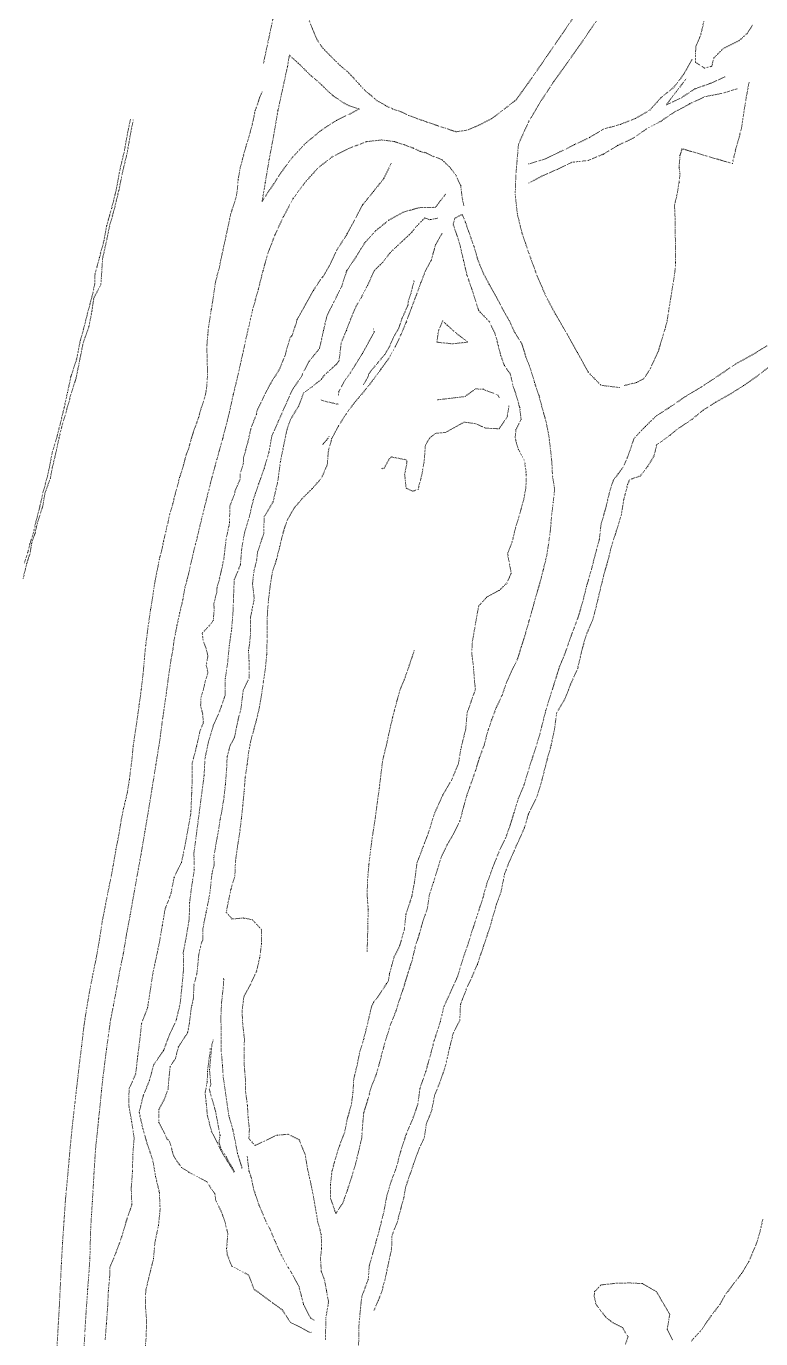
# Model space of a CAD drawing. Extents: x 682410 to 689460, y 7661803 to 7669124.
# Drawn here: x 686218 to 686443.3, y 7663495.4 to 7663897.9 of the extents above; entities that cross this region are included whole.
import ezdxf

# ---------------------------------------------------------------- set-up
doc = ezdxf.new("R2010")
doc.units = 0
doc.header["$MEASUREMENT"] = 0
doc.linetypes.add('DOT', pattern=[0.25, 0, -0.25])
doc.layers.add('02 TOE_Line', color=1, linetype='DOT', lineweight=20)

msp = doc.modelspace()

# ---------------------------------------------------------------- linework, layer by layer
at = {"layer": '02 TOE_Line'}
for points in [[(686290.75, 7663886.5, 3911.13), (686293.62, 7663900, 3911.69), (686296, 7663911, 3912.09), (686298.31, 7663924, 3912.77), (686299.44, 7663934, 3913.39), (686302.38, 7663945.5, 3914.06), (686305.25, 7663959.5, 3915.27), (686307.62, 7663968.5, 3915.71), (686310.5, 7663982.5, 3916.84), (686313.69, 7663998, 3917.84), (686316.06, 7664007.5, 3918.41), (686318.69, 7664018.5, 3918.63), (686321.31, 7664031, 3919.16), (686322.13, 7664037.5, 3919.59), (686324.81, 7664045.5, 3919.6)], [(686304.81, 7663899.5, 3911.15), (686305.81, 7663897, 3911.02), (686307.06, 7663894, 3910.87), (686308.63, 7663891.5, 3910.72), (686310.56, 7663889.5, 3910.64), (686312.56, 7663887.5, 3910.55), (686314.62, 7663885.5, 3910.5), (686316.5, 7663884, 3910.47), (686318.38, 7663882, 3910.44), (686320.19, 7663880, 3910.46), (686322.06, 7663878, 3910.5), (686323.94, 7663876.5, 3910.51), (686325.62, 7663875, 3910.6), (686328.31, 7663873.5, 3910.64), (686330.38, 7663872.5, 3910.61), (686333.31, 7663871.5, 3910.62), (686335.38, 7663870.5, 3910.62), (686338.06, 7663869.5, 3910.62), (686340.88, 7663868.5, 3910.65), (686343.81, 7663867.5, 3910.6), (686346.75, 7663866.5, 3910.58), (686349.88, 7663865.5, 3910.56), (686353.19, 7663866, 3910.57), (686356.81, 7663867.5, 3910.67), (686360.69, 7663869.5, 3910.74), (686364.06, 7663872, 3910.85), (686368.3, 7663875.35, 3910.92), (686372.97, 7663881.83, 3911.12), (686377.61, 7663888.55, 3911.35), (686382.32, 7663895.4, 3911.58), (686387.03, 7663902.28, 3911.88)], [(686392.83, 7663899.43, 3911.91), (686388.48, 7663893.07, 3911.68), (686384.19, 7663886.99, 3911.45), (686379.81, 7663880.89, 3911.24), (686375.81, 7663874.83, 3911.05), (686372.18, 7663868.73, 3910.84), (686368.98, 7663861.73, 3910.57), (686368.17, 7663852.23, 3910.43), (686367.98, 7663846.26, 3910.35), (686368.63, 7663840.31, 3910.25), (686370.04, 7663834.53, 3910.21), (686372.21, 7663828.15, 3910.16), (686374.6, 7663821.57, 3910.21), (686377.32, 7663815.25, 3910.19), (686380.4, 7663809.44, 3910.16), (686383.77, 7663803.72, 3910.05), (686387.05, 7663797.8, 3910.01), (686390.38, 7663791.77, 3910.04), (686394.29, 7663787.78, 3910.07), (686400.19, 7663787.06, 3910.27)], [(686425.82, 7663899.28, 3912.81), (686425, 7663895.51, 3912.1), (686423.35, 7663891.48, 3912.08), (686423.3, 7663886.78, 3911.44), (686426.07, 7663885.05, 3911.63), (686428.26, 7663885.59, 3911.48), (686428.95, 7663888.16, 3911.67), (686431.68, 7663890.93, 3911.84), (686434.11, 7663892.2, 3911.84), (686436.68, 7663893.45, 3912), (686439.1, 7663895.64, 3912.63), (686440.92, 7663898.34, 3912.73)], [(686422.22, 7663887.66, 3912.07), (686419.71, 7663883.18, 3912.07), (686416.67, 7663879.2, 3912.07), (686412.64, 7663875.91, 3912.07), (686409.32, 7663872.18, 3912.07), (686404.92, 7663869.62, 3912.07), (686400.14, 7663867.73, 3912.07), (686395.09, 7663866.34, 3912.07), (686390.72, 7663863.71, 3912.07), (686386.18, 7663861.56, 3912.07), (686381.65, 7663859.33, 3912.07), (686376.97, 7663857.12, 3912.07), (686372.15, 7663855.64, 3912.07), (686372.1, 7663855.63, 3912.07)], [(686439.73, 7663880.74, 3911.51), (686438.87, 7663876.12, 3911.81), (686437.93, 7663870.28, 3911.59), (686437.41, 7663866.55, 3911.46), (686436.28, 7663862.44, 3911.64), (686435.59, 7663859.99, 3911.45), (686434.61, 7663855.75, 3911.43), (686419.17, 7663860.3, 3910.82), (686418.53, 7663858.2, 3911.27), (686418.24, 7663854.59, 3911.57), (686418.54, 7663852.56, 3911.57), (686418.25, 7663849.98, 3911.4), (686417.67, 7663846.51, 3911.29), (686416.85, 7663843.01, 3911.29), (686417.03, 7663838.82, 3911.21), (686417.19, 7663825.44, 3911.04), (686416.95, 7663822.35, 3911.17), (686414.95, 7663809.94, 3910.95), (686414.65, 7663807.85, 3910.98), (686413.92, 7663804.91, 3910.81), (686412.8, 7663801.31, 3910.85), (686411.87, 7663798.16, 3910.68), (686410.61, 7663795.49, 3910.83), (686409.3, 7663792.66, 3910.71), (686407.43, 7663789.79, 3910.53), (686405.22, 7663788.64, 3910.53), (686401.26, 7663787.65, 3910.17)], [(686432.64, 7663882.46, 3912.07), (686427.93, 7663880.38, 3912.07), (686423.05, 7663878.64, 3912.07), (686418.83, 7663875.84, 3912.07), (686414.28, 7663873.72, 3912.07), (686417.41, 7663877.83, 3912.07), (686420.55, 7663881.9, 3912.07)], [(686227.37, 7663492, 3899.08), (686227.75, 7663499, 3899.56), (686228.13, 7663505.5, 3900.06), (686228.44, 7663512, 3900.43), (686228.75, 7663518.5, 3900.71), (686229.12, 7663525, 3900.97), (686229.56, 7663531.5, 3901.14), (686230, 7663538, 3901.29), (686230.56, 7663544, 3901.43), (686231.13, 7663550.5, 3901.52), (686231.63, 7663556, 3901.58), (686232.25, 7663562, 3901.62), (686232.88, 7663567.5, 3901.73), (686233.56, 7663573.5, 3901.81), (686234.19, 7663579, 3901.98), (686234.94, 7663585, 3902.07), (686235.63, 7663591, 3902.2), (686236.38, 7663596, 3902.25), (686237.31, 7663601.5, 3902.33), (686238.38, 7663607, 3902.42), (686239.5, 7663612.5, 3902.56), (686240.38, 7663617.5, 3902.63), (686241.31, 7663623.5, 3902.73), (686242.19, 7663628, 3902.83), (686243.06, 7663632.5, 3903), (686244, 7663637, 3903.17), (686244.63, 7663640.5, 3903.21), (686245.5, 7663645.5, 3903.4), (686246.38, 7663650, 3903.51), (686247.12, 7663654.5, 3903.59), (686247.81, 7663658, 3903.72), (686248.44, 7663660.5, 3903.82), (686249, 7663663, 3903.89), (686249.63, 7663667, 3904.01), (686249.94, 7663669.5, 3904.13), (686250.19, 7663671.5, 3904.15), (686250.5, 7663674, 3904.22), (686250.75, 7663677, 3904.25), (686251.06, 7663679, 3904.31), (686251.5, 7663682, 3904.2), (686251.88, 7663684.5, 3904.25), (686252.25, 7663687, 3904.34), (686252.63, 7663690, 3904.44), (686252.94, 7663692, 3904.5), (686253.25, 7663694.5, 3904.59), (686253.56, 7663697, 3904.66), (686253.94, 7663700.5, 3904.76), (686254.13, 7663703, 3904.85), (686254.31, 7663705, 3904.9), (686254.62, 7663708, 3904.99), (686254.94, 7663710.5, 3905.07), (686255.25, 7663713, 3905.17), (686255.62, 7663715.5, 3905.28), (686256.12, 7663719, 3905.38), (686256.62, 7663722, 3905.46), (686257.13, 7663725.5, 3905.5), (686257.62, 7663728.5, 3905.57), (686258.25, 7663731.5, 3905.65), (686258.81, 7663734.5, 3905.72), (686259.5, 7663737, 3905.79), (686260.12, 7663740, 3905.85), (686260.81, 7663743, 3905.9), (686261.5, 7663746, 3905.97), (686262.19, 7663749, 3906.03), (686262.94, 7663751.5, 3906.07), (686263.69, 7663754.5, 3906.09), (686264.38, 7663757, 3906.14), (686265, 7663759.5, 3906.2), (686265.69, 7663761.5, 3906.27), (686266.38, 7663764, 3906.31), (686267.06, 7663766.5, 3906.43), (686267.81, 7663768.5, 3906.51), (686268.5, 7663771, 3906.56), (686269.25, 7663773.5, 3906.62), (686270, 7663775.5, 3906.65), (686270.88, 7663778, 3906.72), (686271.56, 7663780.5, 3906.77), (686272.25, 7663782.5, 3906.82), (686272.88, 7663784.5, 3906.94), (686273.31, 7663787, 3907), (686273.56, 7663790.5, 3907.18), (686273.56, 7663792.5, 3907.21), (686273.5, 7663795, 3907.28), (686273.44, 7663797, 3907.35), (686273.38, 7663799.5, 3907.34), (686273.5, 7663801.5, 3907.43), (686273.69, 7663803.5, 3907.53), (686273.88, 7663805.5, 3907.66), (686274.19, 7663807.5, 3907.78), (686274.75, 7663811, 3907.88), (686275.25, 7663814, 3907.95), (686275.75, 7663817.5, 3908.03), (686276.06, 7663819.5, 3908.09), (686276.56, 7663821.5, 3908.24), (686277.12, 7663823.5, 3908.34), (686277.94, 7663827.5, 3908.4), (686278.38, 7663829.5, 3908.47), (686278.81, 7663831.5, 3908.53), (686279.25, 7663833.5, 3908.62), (686280, 7663837, 3908.7), (686280.75, 7663840.5, 3908.81), (686281.75, 7663843.5, 3908.97), (686282.38, 7663845.5, 3909.06), (686282.75, 7663848, 3909.15), (686283, 7663851, 3909.2), (686283.62, 7663854.5, 3909.32), (686284.56, 7663858, 3909.42), (686285.5, 7663861.5, 3909.53), (686286.44, 7663864.5, 3909.66), (686287.25, 7663867.5, 3909.8), (686287.69, 7663869.5, 3909.85), (686288.19, 7663872, 3909.94), (686288.94, 7663874, 3910.08), (686289.56, 7663876, 3910.23), (686290.44, 7663878, 3910.42)], [(686372.11, 7663849.78, 3908.94), (686376.22, 7663851.95, 3908.94), (686380.83, 7663853.96, 3908.94), (686385.38, 7663856.15, 3908.94), (686390.37, 7663856.72, 3908.94), (686395.07, 7663858.66, 3908.94), (686399.46, 7663861.33, 3908.94), (686404.17, 7663863.55, 3908.94), (686408.31, 7663866.41, 3908.94), (686412.74, 7663868.81, 3908.94), (686417.01, 7663871.67, 3908.94), (686421.57, 7663874.11, 3908.94), (686426.19, 7663876.28, 3908.94), (686431.29, 7663877.25, 3908.94), (686436.31, 7663878.74, 3908.94)], [(686250.82, 7663869.15, 3911.4), (686249.99, 7663865.06, 3911.08), (686248.92, 7663859.06, 3910.79), (686247.59, 7663853.42, 3910.66), (686246.37, 7663847.5, 3910.31), (686244.97, 7663841.76, 3909.98), (686243.53, 7663836.57, 3909.81), (686242.59, 7663832.04, 3909.57), (686241.4, 7663826.65, 3909.41), (686241.06, 7663821.44, 3908.75), (686240.87, 7663818.62, 3908.39), (686238.71, 7663814.64, 3908.41), (686238.09, 7663810.37, 3908.44), (686237.18, 7663805.69, 3908.43), (686235.43, 7663800.76, 3908.18), (686234.42, 7663795.71, 3907.95), (686233.26, 7663789.93, 3907.89), (686231.77, 7663785.31, 3907.51), (686230.5, 7663780.65, 3907.54), (686229.01, 7663775.63, 3907.27), (686228.03, 7663771.66, 3906.89), (686226.97, 7663766.66, 3906.66), (686225.96, 7663762.47, 3906.21), (686225.37, 7663759.27, 3906), (686223.72, 7663754.75, 3905.91), (686223.03, 7663750.64, 3905.91), (686221.39, 7663745.6, 3905.73), (686220.68, 7663742.47, 3905.38), (686219.6, 7663739.22, 3905.31), (686219.16, 7663736.36, 3904.78), (686218.12, 7663733.1, 3904.94), (686216.98, 7663728.37, 3904.92)], [(686249.95, 7663869.39, 3911.27), (686249.09, 7663865.26, 3911.02), (686248, 7663859.26, 3910.79), (686246.67, 7663853.72, 3910.56), (686245.56, 7663847.63, 3910.15), (686244.15, 7663841.96, 3909.93), (686242.66, 7663836.78, 3909.68), (686241.81, 7663832.11, 3909.55), (686240.41, 7663826.92, 3909.46), (686239, 7663821.55, 3908.61), (686239.05, 7663819.08, 3908.48), (686238.11, 7663814.78, 3908.46), (686236.97, 7663810.67, 3908.58), (686235.78, 7663805.87, 3908.5), (686234.45, 7663801.01, 3908.11), (686233.46, 7663795.88, 3907.83), (686231.69, 7663790.48, 3907.94), (686230.62, 7663785.52, 3907.55), (686229.59, 7663780.86, 3907.49), (686228.38, 7663775.87, 3907.2), (686227.35, 7663771.86, 3906.87), (686225.9, 7663766.99, 3906.56), (686225.08, 7663762.65, 3906.21), (686224.39, 7663759.57, 3905.98), (686223.11, 7663754.89, 3905.91), (686222.18, 7663750.72, 3905.89), (686220.9, 7663745.73, 3905.66), (686220.21, 7663742.62, 3905.48), (686219.12, 7663739.28, 3905.18), (686218.4, 7663736.38, 3905.1), (686217.32, 7663733.11, 3905.07)], [(686352.19, 7663842.78, 3910.3), (686351.69, 7663845.5, 3910.26), (686351.25, 7663849, 3910.26), (686349.88, 7663852, 3910.32), (686348.06, 7663854.5, 3910.37), (686345.44, 7663857, 3910.38), (686342.75, 7663858, 3910.39), (686340.69, 7663859, 3910.38), (686338.81, 7663859.5, 3910.4), (686336.69, 7663860.5, 3910.38), (686334, 7663861.5, 3910.29), (686330.88, 7663862.5, 3910.21), (686327.06, 7663863, 3910.15), (686322.44, 7663862.5, 3909.99), (686317.19, 7663860.5, 3909.82), (686312.12, 7663858, 3909.65), (686307.56, 7663854.5, 3909.43), (686303.5, 7663850, 3909.18), (686299.81, 7663845, 3908.96), (686296.88, 7663839.5, 3908.72), (686294.31, 7663834, 3908.54), (686292.19, 7663828.5, 3908.33), (686290.62, 7663823, 3908.06), (686289.12, 7663817, 3907.75), (686287.44, 7663811, 3907.58), (686285.94, 7663804.5, 3907.39), (686284.5, 7663798, 3907.16), (686283.06, 7663791.5, 3906.95), (686281.5, 7663785, 3906.71), (686279.94, 7663778, 3906.53), (686278.25, 7663771.5, 3906.35), (686276.44, 7663765, 3906.25), (686274.81, 7663759, 3906.1), (686273.31, 7663753, 3906.03), (686271.94, 7663747.5, 3905.93), (686270.63, 7663742, 3905.82), (686269.5, 7663737.5, 3905.67), (686268.56, 7663733.5, 3905.52), (686267.69, 7663729.5, 3905.39), (686266.69, 7663726, 3905.33), (686266, 7663722, 3905.24), (686265.06, 7663718, 3905.23), (686264.19, 7663714, 3905.22), (686263.31, 7663709.5, 3905.21), (686263.25, 7663709, 3905.2), (686263, 7663707, 3905.19), (686262.38, 7663703.5, 3905.09), (686261.56, 7663698, 3904.94), (686260.69, 7663691.5, 3904.8), (686259.81, 7663685.5, 3904.66), (686258.88, 7663678.5, 3904.48), (686257.75, 7663671.5, 3904.3), (686256.62, 7663664.5, 3904.1), (686255.56, 7663658, 3903.91), (686254.38, 7663651, 3903.74), (686253.19, 7663644, 3903.55), (686252, 7663637.5, 3903.35), (686250.94, 7663631.5, 3903.13), (686249.88, 7663625.5, 3902.9), (686248.75, 7663619.5, 3902.72), (686247.75, 7663613.5, 3902.5), (686246.62, 7663608, 3902.37), (686245.63, 7663602.5, 3902.29), (686244.69, 7663597.5, 3902.19), (686243.81, 7663593, 3902.07), (686243.12, 7663588, 3901.95), (686242.56, 7663584, 3901.8), (686242, 7663579.5, 3901.68), (686241.5, 7663575.5, 3901.61), (686241.06, 7663571.5, 3901.58), (686240.63, 7663567, 3901.53), (686240.19, 7663563, 3901.55), (686239.75, 7663558.5, 3901.52), (686239.31, 7663554.5, 3901.5), (686239, 7663550, 3901.47), (686238.75, 7663546, 3901.39), (686238.5, 7663541.5, 3901.3), (686238.25, 7663537.5, 3901.17), (686238, 7663533.5, 3901.09), (686237.75, 7663529.5, 3900.98), (686237.62, 7663525, 3900.88), (686237.5, 7663520, 3900.68), (686237.19, 7663515.5, 3900.49), (686236.81, 7663510.5, 3900.25), (686236.5, 7663506, 3899.96), (686236.19, 7663501.5, 3899.66), (686235.94, 7663497, 3899.34), (686235.69, 7663492.5, 3899.06)], [(686329.92, 7663855.74, 3908.02), (686327.66, 7663851.18, 3907.39), (686327.43, 7663850.86, 3907.54), (686324.51, 7663847.23, 3907.51), (686324.3, 7663846.97, 3907.48), (686321.08, 7663843, 3907.28), (686318.67, 7663838.37, 3906.89), (686316.41, 7663834.23, 3906.81), (686316.18, 7663833.8, 3906.79), (686313.68, 7663829.93, 3906.69), (686313.38, 7663829.48, 3906.72), (686311.48, 7663825.47, 3906.33), (686311.21, 7663824.89, 3906.34), (686308.98, 7663821.04, 3906.23), (686308.48, 7663820.56, 3906.21), (686306.05, 7663816.84, 3906.24), (686303.53, 7663812.31, 3906.22), (686301.06, 7663807.96, 3906.07), (686300.96, 7663807.77, 3906.06), (686300.89, 7663807.11, 3906.04), (686299.47, 7663802.93, 3906.02), (686298.92, 7663802.4, 3906.03), (686297.74, 7663798.24, 3905.89), (686297.52, 7663797.32, 3905.82), (686295.99, 7663793.47, 3905.53), (686295.54, 7663792.48, 3905.47), (686293.43, 7663789.16, 3905.3), (686292.79, 7663788.11, 3905.29), (686291.02, 7663784.7, 3905.19), (686290.47, 7663783.48, 3905.12), (686288.81, 7663780.04, 3904.94), (686288.57, 7663778.78, 3904.93), (686287.11, 7663775.22, 3904.81), (686286.77, 7663773.99, 3904.74), (686285.96, 7663770.28, 3904.62), (686285.59, 7663769, 3904.53), (686284.59, 7663765.45, 3904.48), (686284.59, 7663764.02, 3904.41), (686283.61, 7663760.51, 3904.47), (686283.64, 7663759.12, 3904.4), (686282.09, 7663755.57, 3904.38), (686281.86, 7663754.36, 3904.45), (686280.41, 7663750.69, 3904.52), (686280.35, 7663745.57, 3904.29), (686280.11, 7663744.48, 3904.34), (686279.29, 7663740.63, 3904.23), (686279.16, 7663739.46, 3904.14), (686278.69, 7663735.47, 3903.79), (686278.57, 7663734.45, 3903.79), (686277.74, 7663730.55, 3903.7), (686277.71, 7663730.43, 3903.7), (686277.49, 7663729.41, 3903.68), (686276.48, 7663725.59, 3903.56), (686276.42, 7663724.38, 3903.54), (686275.49, 7663720.69, 3903.41), (686275.65, 7663719.29, 3903.3), (686275.35, 7663715.69, 3902.94), (686274.28, 7663714.27, 3902.85), (686271.98, 7663711.81, 3902.67), (686272.2, 7663709.7, 3902.44), (686273.18, 7663706.93, 3902.48), (686273.71, 7663704.76, 3902.19), (686273.19, 7663701.93, 3902.65), (686273.73, 7663699.62, 3902.63), (686272.84, 7663696.87, 3902.77), (686272.34, 7663694.61, 3902.35), (686271.56, 7663692, 3902.27), (686271.47, 7663689.55, 3901.94), (686272.09, 7663687.04, 3901.38), (686272.32, 7663684.31, 3901.15), (686271.34, 7663681.99, 3901.15), (686270.24, 7663677.05, 3900.97), (686268.91, 7663672.06, 3901.04), (686268.91, 7663667.04, 3900.77), (686268.8, 7663664.47, 3900.9), (686268.74, 7663662.82, 3900.69), (686268.72, 7663662.38, 3900.71), (686268.5, 7663657.16, 3900.57), (686268.49, 7663656.97, 3900.57), (686268.48, 7663656.57, 3900.41), (686267.64, 7663651.95, 3900.48), (686267.54, 7663651.38, 3900.48), (686266.64, 7663646.46, 3900.4), (686265.6, 7663641.5, 3900.31), (686263.31, 7663636.84, 3900.52), (686262.37, 7663631.9, 3900.63), (686260.57, 7663627.18, 3900.57), (686259.73, 7663622.24, 3900.5), (686259.69, 7663622.03, 3900.52), (686258.84, 7663617.04, 3900.26), (686257.83, 7663612.21, 3900.05), (686257.81, 7663612.13, 3900.05), (686256.73, 7663607.04, 3899.89), (686255.97, 7663601.97, 3899.91), (686255.19, 7663596.9, 3899.79), (686253.34, 7663592.1, 3899.73), (686252.8, 7663586.92, 3899.46), (686252.14, 7663581.86, 3899.32), (686251.56, 7663576.69, 3898.99), (686249.52, 7663572.05, 3898.94), (686249.43, 7663567.01, 3898.68), (686250.32, 7663561.97, 3898.65), (686251.08, 7663556.96, 3898.54), (686250.65, 7663551.79, 3898.79), (686250.57, 7663546.68, 3898.59), (686250.17, 7663541.6, 3898.27), (686250.37, 7663536.51, 3898.02), (686248.69, 7663531.61, 3898.19), (686247.26, 7663526.73, 3898.23), (686245.53, 7663521.9, 3898.11), (686244.81, 7663520.17, 3898.41), (686243.57, 7663517.21, 3897.45), (686243.63, 7663515.24, 3897.39), (686243.16, 7663510.18, 3897.14), (686242.95, 7663505.19, 3896.95), (686242.57, 7663500.13, 3896.44), (686242.19, 7663495.06, 3895.97)], [(686346.56, 7663846.33, 3907.75), (686343.5, 7663842.35, 3907.75), (686338.44, 7663842.23, 3907.75), (686333.63, 7663840.83, 3907.75), (686329.12, 7663838.35, 3907.75), (686325.22, 7663835.19, 3907.75), (686321.82, 7663831.46, 3907.75), (686319.14, 7663827.12, 3907.75), (686316.29, 7663822.89, 3907.75), (686314.76, 7663818.13, 3907.75)], [(686344.16, 7663839.01, 3910.45), (686341.85, 7663838.54, 3910.4), (686340.25, 7663839.11, 3909.8), (686337.86, 7663836.71, 3909.6), (686336.17, 7663834.6, 3909.63), (686333.18, 7663831.79, 3909.5), (686331.55, 7663830.25, 3909.41), (686329.47, 7663828.31, 3909.31), (686327.52, 7663825.64, 3909.38), (686324.77, 7663823.01, 3909.18), (686322.66, 7663818.33, 3909.33), (686320.8, 7663814.83, 3909.17), (686319, 7663811.68, 3909.07), (686317.25, 7663807.44, 3909.18), (686316.19, 7663804.59, 3909.07), (686314.61, 7663800.84, 3908.79), (686313.94, 7663795.32, 3908.81), (686313.17, 7663794.27, 3908.87), (686309.23, 7663790.69, 3908.25), (686308.5, 7663789.58, 3908.22), (686305.66, 7663787.34, 3907.6), (686303.08, 7663785.51, 3907.02), (686301.56, 7663781.41, 3907), (686299.23, 7663777.66, 3906.48), (686297.98, 7663774.37, 3906.48), (686297.09, 7663770.02, 3906.46), (686295.96, 7663764.44, 3906.37), (686295.16, 7663758.43, 3906.54), (686293.69, 7663752.01, 3906.52), (686290.94, 7663747.42, 3905.9), (686290.87, 7663742.44, 3906.06), (686288.94, 7663736.64, 3905.91), (686288.68, 7663734.26, 3905.92), (686287.76, 7663730.47, 3905.64), (686287.39, 7663726.9, 3905.58), (686287.92, 7663722.37, 3905.82), (686286.76, 7663716.48, 3905.41), (686286.79, 7663711.88, 3905.66), (686286.52, 7663708.79, 3905.57), (686286.16, 7663706.42, 3905.51), (686286.31, 7663703.43, 3905.4), (686286.32, 7663698.04, 3905.61), (686284.53, 7663694.22, 3905.19), (686283.8, 7663688.34, 3905.38), (686282.94, 7663685.23, 3905.28), (686282.26, 7663681.85, 3905.23), (686281.85, 7663679.78, 3905.22), (686280.47, 7663677.11, 3904.85), (686279.6, 7663673.86, 3904.77), (686279.43, 7663669.97, 3904.72), (686279.07, 7663665.38, 3904.6), (686278.61, 7663661.24, 3904.44), (686277.91, 7663656.88, 3904.2), (686277.43, 7663654.65, 3904.06), (686276.96, 7663651.28, 3903.97), (686276.32, 7663647.97, 3903.9), (686275.5, 7663642.96, 3903.7), (686275.67, 7663640.94, 3903.89), (686274.93, 7663637.98, 3903.6), (686274.43, 7663633.09, 3903.78), (686274.19, 7663631.35, 3903.82), (686273.13, 7663626.11, 3903.8), (686272.19, 7663621.33, 3903.76), (686272.1, 7663617.52, 3903.81), (686271.72, 7663616.85, 3903.75), (686270.91, 7663613.36, 3903.79), (686270.36, 7663607.68, 3903.61), (686269.37, 7663603.59, 3903.53), (686269.3, 7663600.15, 3903.46), (686268.77, 7663597.4, 3903.47), (686268.67, 7663597.49, 3903.49), (686268.02, 7663592.19, 3902.99), (686267.47, 7663589.25, 3903.05), (686264.65, 7663584.93, 3902.18), (686263.73, 7663581.3, 3902.07), (686262.12, 7663578.92, 3901.67), (686261.79, 7663575.66, 3901.63), (686261.47, 7663571.93, 3901.37), (686260.4, 7663569.02, 3901.12), (686258.65, 7663565.72, 3900.24), (686258.68, 7663561.77, 3899.55), (686261.25, 7663556.62, 3900.08), (686261.92, 7663556.02, 3900.19), (686263.12, 7663551.76, 3900.25), (686264.17, 7663549.9, 3900.59), (686264.99, 7663548.87, 3900.8), (686265.61, 7663547.96, 3900.65), (686267.9, 7663546.5, 3900.74), (686273.49, 7663543.49, 3900.2), (686274.68, 7663541.45, 3899.96), (686275.86, 7663539.89, 3899.97), (686276.11, 7663537.79, 3899.8), (686277.87, 7663534.33, 3899.75), (686278.98, 7663531.1, 3899.49), (686279.8, 7663527.72, 3899.39), (686279.44, 7663522.97, 3899.17), (686279.66, 7663521.2, 3899.32), (686280.99, 7663517.77, 3899.72), (686286.22, 7663514.95, 3899.83), (686287.86, 7663510.6, 3899.27), (686290.93, 7663508.39, 3899.25), (686293.56, 7663506.41, 3899.3), (686296.53, 7663504.29, 3899.65), (686298.99, 7663500.46, 3899.66), (686302.14, 7663498.97, 3900.06), (686304.57, 7663497.57, 3900.31), (686305.42, 7663497.39, 3900.33)], [(686309.77, 7663495.18, 3900.75), (686309.89, 7663501.87, 3900.89), (686310.71, 7663506.73, 3900.82), (686310.06, 7663510.31, 3900.77), (686309.47, 7663513.46, 3900.72), (686308.49, 7663516.16, 3901.09), (686308.23, 7663520.16, 3901.25), (686308.59, 7663523.09, 3901.38), (686308.47, 7663527.37, 3901.47), (686307.38, 7663531.42, 3901.64), (686306.66, 7663535.63, 3901.72), (686305.98, 7663539.62, 3901.94), (686305.16, 7663543.54, 3902.09), (686304.24, 7663547.66, 3902.11), (686303.56, 7663551.81, 3902.17), (686301.7, 7663556.44, 3901.85), (686298.34, 7663558.13, 3901.81), (686294.9, 7663557.86, 3901.64), (686290.91, 7663555.98, 3901.38), (686288.17, 7663554.7, 3901.16), (686286.28, 7663556.79, 3901.22), (686286.43, 7663559.68, 3901.35), (686286.03, 7663563.27, 3901.52), (686285.84, 7663566.93, 3901.7), (686285.27, 7663571.05, 3901.91), (686285.23, 7663574.84, 3902.06), (686284.88, 7663578.77, 3902.14), (686284.81, 7663583, 3902.27), (686284.9, 7663587.38, 3902.45), (686284.39, 7663591.74, 3902.71), (686284.18, 7663595.86, 3902.71), (686284.74, 7663600.35, 3902.78), (686286.83, 7663604.21, 3902.91), (686288.64, 7663608.14, 3902.87), (686289.61, 7663612.37, 3903.04), (686290.19, 7663616.76, 3903.25), (686290.11, 7663620.93, 3903.31), (686287.29, 7663623.95, 3903.21), (686287.24, 7663623.95, 3903.21), (686284.59, 7663624.45, 3903.16), (686281.16, 7663624.13, 3903.01), (686279.33, 7663626.18, 3903.06), (686279.72, 7663628.28, 3903.13), (686280.76, 7663633.2, 3903.41), (686281.98, 7663637.26, 3903.37), (686282.17, 7663641.86, 3903.48), (686282.76, 7663646.22, 3903.58), (686283.41, 7663650.33, 3903.71), (686283.98, 7663654.91, 3903.95), (686284.4, 7663658.93, 3904.05), (686284.82, 7663663.26, 3904.07), (686285.14, 7663667.6, 3904.14), (686285.75, 7663671.62, 3904.36), (686286.25, 7663675.72, 3904.4), (686287.06, 7663679.65, 3904.43), (686288.29, 7663683.96, 3904.52), (686289.34, 7663688.28, 3904.61), (686290.07, 7663692.28, 3904.76), (686290.71, 7663696.83, 3904.81), (686291.32, 7663700.96, 3904.99), (686291.74, 7663705.2, 3905.25), (686291.85, 7663709.29, 3905.4), (686291.84, 7663713.61, 3905.46), (686291.97, 7663718.18, 3905.54), (686292.32, 7663722.3, 3905.67), (686292.82, 7663726.34, 3905.8), (686293.49, 7663730.53, 3905.84), (686294.76, 7663734.37, 3905.88), (686295.75, 7663738.36, 3905.86), (686296.71, 7663742.4, 3905.89), (686297.97, 7663746.36, 3905.95), (686300.06, 7663750.02, 3906.16), (686302.89, 7663753.33, 3906.24), (686305.77, 7663756.18, 3906.43), (686308.51, 7663759.26, 3906.81), (686310.33, 7663763.36, 3907.22), (686310.64, 7663767.51, 3907.49), (686311.69, 7663771.43, 3907.6), (686313.77, 7663775.32, 3907.67), (686316.19, 7663779.12, 3907.77), (686318.65, 7663782.45, 3907.96), (686321.43, 7663785.69, 3908.29), (686324.17, 7663789.14, 3908.52), (686326.77, 7663792.7, 3908.64), (686329.22, 7663796.05, 3908.98), (686331.19, 7663799.64, 3909.15), (686332.95, 7663803.38, 3909.07), (686334.55, 7663807.14, 3909.24), (686335.96, 7663811, 3909.35), (686337.6, 7663815.3, 3909.52), (686339.06, 7663819.27, 3909.74), (686340.31, 7663822.53, 3909.82), (686342.18, 7663826.05, 3909.89), (686343.56, 7663830.88, 3909.98), (686345.55, 7663834.35, 3910.06)], [(686321.43, 7663788.06, 3908.82), (686322.88, 7663790.42, 3908.96), (686323, 7663791.15, 3909.19), (686323.61, 7663792.03, 3909.21), (686327.98, 7663797.25, 3909.33), (686329.47, 7663799.81, 3909.49), (686330.74, 7663802.67, 3909.66), (686332.19, 7663805.11, 3909.61), (686333.22, 7663808.22, 3909.8), (686333.85, 7663809.6, 3909.88), (686335.05, 7663812.24, 3910.01), (686335.18, 7663813.62, 3910.01), (686335.99, 7663815.97, 3910.13), (686336.95, 7663819.86, 3909.89)], [(686314.76, 7663818.13, 3906.32), (686313.43, 7663815.49, 3906.16), (686312.46, 7663813.53, 3906.11), (686310.62, 7663809.87, 3905.97), (686310.47, 7663809.56, 3905.96), (686310.19, 7663809.01, 3905.88), (686309.21, 7663804.71, 3905.77), (686309.19, 7663804.61, 3905.77), (686309.06, 7663804.07, 3905.69), (686308.08, 7663799.66, 3905.71), (686307.95, 7663799.07, 3905.73), (686305.09, 7663795.57, 3905.43), (686304.69, 7663795.08, 3905.32), (686302.77, 7663791.24, 3905.34), (686302.73, 7663791.15, 3905.33), (686302.43, 7663790.55, 3905.29), (686299.97, 7663786.9, 3905.15), (686299.93, 7663786.85, 3905.15), (686299.55, 7663786.29, 3905.15), (686297.77, 7663782.27, 3905.03), (686297.47, 7663781.6, 3905.04), (686295.71, 7663777.64, 3904.79), (686295.36, 7663776.86, 3904.78), (686293.31, 7663772.2, 3904.54), (686292.58, 7663768.04, 3904.47), (686292.42, 7663767.16, 3904.46), (686291.23, 7663763.16, 3904.51), (686290.97, 7663762.28, 3904.43), (686289.59, 7663758.41, 3904.36), (686289.28, 7663757.54, 3904.26), (686287.62, 7663752.65, 3904.23), (686286.46, 7663747.65, 3904.04), (686284.98, 7663742.79, 3903.8), (686284.09, 7663737.81, 3903.43), (686283.67, 7663732.76, 3903.34), (686281.77, 7663728.08, 3903.3), (686281.57, 7663722.92, 3903.13), (686281.4, 7663718.2, 3902.97), (686280.99, 7663713.07, 3902.43), (686280.26, 7663707.98, 3902.5), (686279.78, 7663702.97, 3902.27), (686279.03, 7663697.83, 3901.54), (686278.99, 7663692.7, 3901.46), (686277.33, 7663687.94, 3901.29), (686275.29, 7663683.28, 3901.05), (686273.85, 7663678.33, 3900.86), (686272.78, 7663673.24, 3900.75), (686272.54, 7663668.14, 3900.74), (686269.41, 7663644.34, 3900.48), (686269.53, 7663639.23, 3900.6), (686268.75, 7663634.3, 3900.5), (686268.1, 7663629.22, 3900.43), (686267.96, 7663624.07, 3900.4), (686267.12, 7663618.98, 3900.05), (686266.16, 7663613.93, 3899.9), (686266.2, 7663608.43, 3899.89), (686265.73, 7663603.37, 3899.7), (686265.19, 7663598.2, 3899.63), (686264, 7663593.19, 3899.5), (686261.86, 7663588.5, 3899.4), (686260.07, 7663583.73, 3899.3), (686257.11, 7663579.56, 3899.15), (686255.74, 7663574.58, 3899.19), (686253.81, 7663569.82, 3899.04), (686252.62, 7663564.81, 3898.8), (686253.73, 7663559.9, 3898.35), (686255.12, 7663555.08, 3898.45), (686256.78, 7663550.26, 3898.22), (686257.65, 7663545.21, 3898.03), (686258.81, 7663540.28, 3897.89), (686259.05, 7663535.12, 3897.55), (686258.53, 7663530.12, 3897.28), (686257.46, 7663525.07, 3897.16), (686257, 7663519.9, 3896.83), (686255.78, 7663515.05, 3896.64), (686254.8, 7663510.91, 3896.41), (686254.62, 7663510.05, 3896.29), (686254.52, 7663505.78, 3895.82), (686254.91, 7663500.67, 3895.56), (686254.73, 7663495.6, 3895.18), (686254.26, 7663490.47, 3894.95)], [(686324.51, 7663805.06, 3911.05), (686324.74, 7663804.3, 3910.66), (686324.68, 7663804.03, 3910.47), (686321.11, 7663797.51, 3910.34), (686318.85, 7663793.96, 3910.35), (686317.38, 7663791.51, 3910.41), (686316.57, 7663790.38, 3910.37), (686315.71, 7663789.24, 3910.31), (686314.59, 7663787.14, 3910.36), (686313.84, 7663785.87, 3910.24), (686313.79, 7663784.69, 3910.16)], [(686446.61, 7663800.75, 3912.09), (686441.26, 7663797.44, 3911.71), (686435.52, 7663794.27, 3911.35), (686431.11, 7663791.26, 3911.17), (686425.98, 7663787.83, 3910.92), (686420.28, 7663784.39, 3910.73), (686414.9, 7663780.72, 3910.44), (686411.3, 7663778.44, 3910.26), (686407.9, 7663775.16, 3910.08), (686404.46, 7663771.55, 3909.89), (686402.67, 7663766.37, 3909.98), (686401.22, 7663762.82, 3909.77), (686398.1, 7663758.68, 3909.78), (686397.01, 7663755.38, 3909.48), (686395.73, 7663750.06, 3909.32), (686394.32, 7663745.23, 3909.17), (686393.8, 7663740.59, 3909.04), (686392.48, 7663735.71, 3908.9), (686391.3, 7663731.04, 3908.74), (686389.84, 7663726.05, 3908.54), (686388.66, 7663721.29, 3908.44), (686387.27, 7663716.59, 3908.3), (686385.21, 7663711.17, 3908.28), (686383.2, 7663705.43, 3908.2), (686381.54, 7663701.41, 3908.01), (686379.89, 7663696.15, 3907.97), (686377.32, 7663687.92, 3907.71), (686375.35, 7663680.16, 3907.29), (686373.9, 7663675.51, 3907.18), (686372.48, 7663671.16, 3907), (686370.68, 7663665.25, 3906.77), (686368.92, 7663660.94, 3906.54), (686367.62, 7663656.79, 3906.46), (686366.32, 7663652.57, 3906.5), (686365.12, 7663649.19, 3906.11), (686363.01, 7663644.77, 3905.89), (686361.45, 7663640.89, 3905.85), (686359.23, 7663634.89, 3905.8), (686358.07, 7663630.61, 3905.73), (686356.54, 7663625.93, 3905.5), (686355.03, 7663621.29, 3905.38), (686353.62, 7663616.8, 3905.16), (686352.04, 7663612.2, 3905.03), (686350.34, 7663606.65, 3904.92), (686348.52, 7663602.52, 3904.93), (686346.08, 7663597.26, 3904.65), (686345, 7663592.64, 3904.38), (686343.13, 7663586.9, 3904.31), (686341.91, 7663582.19, 3904.07), (686340.52, 7663577.35, 3903.96), (686338.76, 7663572.19, 3903.92), (686338.09, 7663567.38, 3903.77), (686337.03, 7663564.1, 3903.41), (686334.51, 7663558.06, 3903.17), (686332.84, 7663552.98, 3902.91), (686331.56, 7663548.13, 3902.63), (686329.96, 7663543.72, 3902.45), (686328.57, 7663539.16, 3902.11), (686327.68, 7663534.33, 3901.89), (686326.14, 7663528.22, 3901.71), (686324.46, 7663522.26, 3901.39), (686323.18, 7663517.68, 3901.2), (686322.9, 7663513.64, 3900.99), (686321.03, 7663508.75, 3900.95), (686320.74, 7663507.01, 3901.02), (686320.06, 7663499.95, 3900.85), (686319.92, 7663492.92, 3900.62)], [(686446.33, 7663793.77, 3911.02), (686441.84, 7663790.32, 3911.02), (686438.04, 7663787.67, 3910.93), (686433.91, 7663785.08, 3910.83), (686429.39, 7663782.54, 3910.73), (686425.64, 7663780.15, 3910.57), (686422.25, 7663777.39, 3910.62), (686417.63, 7663774.26, 3910.09), (686415.41, 7663772.42, 3909.98), (686411.37, 7663769.53, 3909.85), (686410.57, 7663766.12, 3909.73), (686408.74, 7663763.11, 3909.57), (686406.37, 7663759.98, 3909.54), (686403.05, 7663758.82, 3909.53), (686402.46, 7663757.33, 3909.43), (686401.29, 7663752.77, 3909.37), (686400.57, 7663748.27, 3909.09), (686399.03, 7663743.13, 3908.9), (686397.51, 7663738.44, 3908.73), (686396.36, 7663733.73, 3908.54), (686395.38, 7663730.48, 3908.47), (686394.19, 7663725.65, 3908.26), (686393.05, 7663720.87, 3908.19), (686391.83, 7663716.04, 3908.07), (686389.89, 7663711.52, 3908), (686388.5, 7663706.91, 3907.85), (686387.16, 7663701, 3907.63), (686384.9, 7663695.95, 3907.49), (686383.24, 7663691.59, 3907.3), (686380.73, 7663687.46, 3907.29), (686380, 7663682.19, 3907.05), (686378.96, 7663677.29, 3906.91), (686377.69, 7663672.68, 3906.84), (686376.13, 7663666.57, 3906.6), (686374.72, 7663661.86, 3906.47), (686372.01, 7663656.29, 3906.28), (686370.81, 7663652.1, 3906.12), (686368.31, 7663646.56, 3905.92), (686365.91, 7663641.08, 3905.8), (686364.76, 7663638.08, 3905.78), (686363.56, 7663632.21, 3905.57), (686362.29, 7663628.9, 3905.6), (686360.8, 7663623.65, 3905.39), (686359.77, 7663620.31, 3905.29), (686357.95, 7663614.89, 3905.27), (686356.36, 7663610.22, 3905.05), (686354.66, 7663606.26, 3904.95), (686353.01, 7663602.71, 3904.92), (686351.17, 7663597.88, 3904.69), (686350.99, 7663593.13, 3904.6), (686348.95, 7663589.06, 3904.5), (686347.88, 7663584.76, 3904.37), (686346.51, 7663578.88, 3904.23), (686345.07, 7663574.59, 3904.06), (686343.26, 7663570.1, 3903.94), (686342.34, 7663565.31, 3903.87), (686340.75, 7663561.48, 3903.69), (686340.14, 7663557.31, 3903.27), (686338.34, 7663553.3, 3902.92), (686337.43, 7663550.81, 3902.53), (686335.94, 7663546.52, 3902.5), (686334.37, 7663541.96, 3902.29), (686333.81, 7663538.67, 3902.18), (686332.94, 7663535.6, 3902.02), (686331.79, 7663531.18, 3901.76), (686330.19, 7663527.15, 3901.42), (686330.05, 7663523.01, 3901.21), (686329.1, 7663518.62, 3900.86), (686327.98, 7663513.38, 3900.85), (686326.95, 7663509.6, 3900.37), (686325.98, 7663507.2, 3900.08), (686324.59, 7663503.98, 3899.83)], [(686344.14, 7663783.32, 3908.5), (686352.62, 7663784.33, 3908.41), (686355.71, 7663786.67, 3908.19), (686358.29, 7663786.59, 3908.08), (686359.37, 7663786.03, 3908.04), (686361.69, 7663785.28, 3908.03), (686362.66, 7663784.73, 3908.04), (686363.21, 7663783.87, 3908.11)], [(686313.7, 7663781.96, 3908.7), (686310.3, 7663782.7, 3908.64), (686308.05, 7663783.39, 3908.81)], [(686366.04, 7663781.5, 3908.21), (686365.53, 7663778.09, 3908.15), (686363.04, 7663774.44, 3907.81), (686358.94, 7663774.64, 3907.82), (686355.7, 7663776.03, 3907.63), (686352.32, 7663776.48, 3907.34), (686351.27, 7663775.9, 3907.18), (686346.66, 7663773.34, 3907.09), (686343.5, 7663773.04, 3906.81), (686341.67, 7663771.55, 3906.67), (686340.42, 7663769.43, 3906.68), (686340.06, 7663764.59, 3906.33), (686339.35, 7663760.36, 3906.18), (686338.17, 7663755.85, 3906.15), (686336.59, 7663755.28, 3906.22), (686334.5, 7663756.27, 3906.15), (686334.06, 7663760.46, 3906.32), (686334.79, 7663764.22, 3906.3), (686334.56, 7663764.93, 3906.41), (686329.95, 7663765.81, 3906.32), (686329.33, 7663765.21, 3906.38), (686327.84, 7663762.43, 3906.34), (686327.06, 7663762.21, 3906.57)], [(686310.89, 7663772.12, 3907.64), (686310.58, 7663771.59, 3907.66), (686310.02, 7663770.86, 3907.66), (686309.14, 7663769.9, 3907.66), (686308.85, 7663769.31, 3907.57)], [(686322.54, 7663614.16, 3903.18), (686322.69, 7663618.69, 3903.18), (686322.78, 7663622.8, 3903.27), (686322.87, 7663627.14, 3903.35), (686322.54, 7663631.62, 3903.6), (686322.7, 7663636.16, 3903.65), (686323.08, 7663640.82, 3903.81), (686323.65, 7663645.57, 3903.92), (686324.28, 7663650.24, 3903.99), (686325.02, 7663654.85, 3904.02), (686325.62, 7663659.5, 3904.16), (686326.27, 7663664.13, 3904.23), (686326.76, 7663668.28, 3904.32), (686327.35, 7663672.95, 3904.4), (686328.48, 7663677.54, 3904.45), (686329.37, 7663681.64, 3904.55), (686330.37, 7663685.92, 3904.64), (686331.42, 7663690.01, 3904.72), (686332.64, 7663694.38, 3904.83), (686334.24, 7663698.32, 3904.87), (686335.74, 7663702.67, 3904.95), (686337.04, 7663706.57, 3905.03)], [(686284.17, 7663547.75, 3904.91), (686282.76, 7663552.33, 3905.53), (686281.93, 7663556.79, 3905.51), (686281.33, 7663559.61, 3905.81), (686280.11, 7663563.94, 3906.08), (686279.59, 7663567.52, 3906.2), (686279.07, 7663571.09, 3906.44), (686278.42, 7663575.57, 3906.71), (686278.18, 7663579.22, 3906.83), (686277.73, 7663584.45, 3907.06), (686277.75, 7663589.07, 3907.22), (686277.8, 7663590.18, 3907.27), (686277.66, 7663593.55, 3907.41), (686277.88, 7663598.41, 3907.46), (686278.45, 7663603.61, 3907.63), (686278.56, 7663605.58, 3907.7), (686278.45, 7663606.08, 3907.66)], [(686275.34, 7663587.05, 3908.3), (686274.93, 7663585.72, 3907.87), (686274.29, 7663578.83, 3907.18), (686274.21, 7663577.86, 3907.11), (686274.59, 7663573.43, 3906.65), (686274.13, 7663571.92, 3906.57), (686275.29, 7663567.82, 3906.59), (686276.07, 7663565.09, 3906.31), (686277.43, 7663557.72, 3906.01), (686277.09, 7663555.62, 3905.7), (686277.8, 7663553.33, 3905.69), (686279.3, 7663551.36, 3905.6), (686279.74, 7663550.26, 3905.49), (686281.18, 7663547.96, 3905.63), (686281.75, 7663546.8, 3905.5), (686281.75, 7663546.51, 3905.54), (686280.71, 7663548.27, 3905.5), (686280.32, 7663548.82, 3905.51), (686278.38, 7663551.92, 3905.55), (686276.58, 7663555.58, 3905.62), (686274.77, 7663559.14, 3905.83), (686273.52, 7663564.03, 3906.15), (686273.2, 7663567.59, 3906.3), (686272.84, 7663570.81, 3906.44), (686273.51, 7663574.35, 3906.64), (686273.56, 7663577.42, 3907.01), (686274.35, 7663583.32, 3907.6), (686274.41, 7663584.67, 3907.7)], [(686306.26, 7663501.14, 3900.93), (686305.13, 7663501.82, 3901.09), (686303.07, 7663505.9, 3901.33), (686301.66, 7663511.39, 3901.66), (686299.5, 7663515.44, 3901.96), (686298.3, 7663517.35, 3901.87), (686296.16, 7663521.22, 3901.96), (686294.34, 7663525.27, 3902.09), (686292.73, 7663529.11, 3902.48), (686291.81, 7663530.72, 3902.47), (686290.33, 7663534.27, 3902.49), (686289.38, 7663536.39, 3902.61), (686287.73, 7663541.35, 3902.95), (686286.97, 7663544.99, 3903.07), (686286.32, 7663546.73, 3902.95), (686285.76, 7663551.43, 3903.29)], [(686443.92, 7663532.03, 3908.44), (686443.11, 7663528.39, 3908.66), (686441.89, 7663524.42, 3908.47), (686439.68, 7663519.15, 3908.23), (686437.41, 7663515.41, 3907.85), (686434.84, 7663512.12, 3907.4), (686432.33, 7663508.78, 3906.92), (686430.78, 7663505.96, 3906.31), (686428.05, 7663502.44, 3906.27), (686424.92, 7663497.92, 3905.83), (686421.91, 7663494.64, 3905.2)], [(686401.8, 7663493.74, 3901.37), (686402.58, 7663496, 3901.51), (686400.92, 7663498.85, 3901.43), (686397.98, 7663500.29, 3901.61), (686395.66, 7663502.17, 3901.41), (686392.73, 7663506.03, 3901.48), (686392.2, 7663508.66, 3901.78), (686392.35, 7663509.91, 3902.29), (686394.3, 7663511.94, 3902.73), (686398.81, 7663512.44, 3903.14), (686403, 7663512.56, 3903.6), (686407.06, 7663512.35, 3903.95), (686411.3, 7663509.89, 3904.48), (686413.24, 7663506.52, 3905.07), (686415.38, 7663502.95, 3905.57), (686414.62, 7663498.31, 3905.23), (686416.24, 7663494.99, 3905.39)]]:
    msp.add_polyline3d(points, dxfattribs=at)
for points in [[(686298.12, 7663885.5, 3910.82), (686298.69, 7663889, 3911.05), (686302, 7663886, 3910.75), (686305, 7663883, 3910.59), (686307.94, 7663880.5, 3910.47), (686310.5, 7663878, 3910.38), (686312.19, 7663876.5, 3910.31), (686315.12, 7663874.5, 3910.29), (686317, 7663873.5, 3910.32), (686320.12, 7663872.5, 3910.4), (686317.31, 7663871, 3910.24), (686313.13, 7663869, 3910.11), (686308.5, 7663866, 3910.01), (686303.69, 7663862, 3909.74), (686299.5, 7663857.5, 3909.53), (686296.13, 7663853, 3909.3), (686293.88, 7663849.5, 3909.18), (686291.81, 7663846.5, 3909.03), (686290.31, 7663844, 3908.89), (686291.31, 7663850, 3909.18), (686292.5, 7663857, 3909.42), (686293.81, 7663864, 3909.7), (686295.19, 7663872, 3910.13), (686296.81, 7663879.5, 3910.52)], [(686368.17, 7663785.13, 3908.04), (686367.24, 7663787.8, 3907.99), (686366.51, 7663791.18, 3908.11), (686364.67, 7663793.83, 3908.27), (686363.5, 7663797.04, 3908.48), (686362.78, 7663799.99, 3909.16), (686361.79, 7663803.62, 3909.59), (686360.1, 7663807.2, 3910.1), (686356.78, 7663810.68, 3909.96), (686354.75, 7663817.04, 3910), (686353.18, 7663821.55, 3909.8), (686352.1, 7663826.14, 3909.91), (686350.91, 7663831.26, 3910.16), (686349.27, 7663836.25, 3910.11), (686348.93, 7663837.14, 3910.09), (686349.46, 7663839.01, 3910.04), (686351.71, 7663840.17, 3909.9), (686352.74, 7663837.69, 3910.01), (686353.1, 7663836.6, 3909.9), (686355.37, 7663830.21, 3909.96), (686356.51, 7663826.25, 3909.86), (686358.13, 7663822.29, 3909.85), (686360.03, 7663818.66, 3909.93), (686362.09, 7663814.98, 3909.85), (686363.98, 7663811.38, 3909.84), (686366.13, 7663807.64, 3909.86), (686367.86, 7663803.92, 3909.74), (686370.05, 7663800.43, 3909.72), (686371.28, 7663796.43, 3909.5), (686372.78, 7663792.5, 3909.41), (686373.91, 7663788.59, 3909.41), (686375.28, 7663784.57, 3909.34), (686376.32, 7663780.58, 3909.33), (686377.46, 7663776.59, 3909.15), (686378.27, 7663772.45, 3909.07), (686378.78, 7663768.26, 3908.86), (686379.22, 7663764.22, 3908.84), (686379.41, 7663760.04, 3908.73), (686380.08, 7663755.92, 3908.66), (686379.63, 7663751.83, 3908.61), (686379.13, 7663747.7, 3908.57), (686378.8, 7663743.65, 3908.56), (686378.26, 7663739.44, 3908.39), (686377.59, 7663735.23, 3908.44), (686376.61, 7663731.33, 3908.26), (686375.59, 7663727.31, 3908.22), (686374.4, 7663723.31, 3908.11), (686373.34, 7663719.45, 3908.09), (686372.22, 7663715.57, 3908.07), (686371.12, 7663711.6, 3907.93), (686369.88, 7663707.69, 3907.83), (686368.69, 7663703.87, 3907.6), (686366.84, 7663700.14, 3907.62), (686365.24, 7663696.42, 3907.39), (686363.91, 7663692.63, 3907.13), (686362.17, 7663688.98, 3906.99), (686360.76, 7663685.22, 3906.9), (686359.47, 7663681.41, 3906.74), (686358.44, 7663677.36, 3906.57), (686356.98, 7663673.55, 3906.36), (686355.82, 7663669.66, 3905.91), (686354.49, 7663665.88, 3905.98), (686353.12, 7663662.02, 3905.74), (686352.03, 7663658.08, 3905.69), (686350.98, 7663654.09, 3905.46), (686349.13, 7663650.31, 3905.37), (686347.06, 7663646.84, 3905.54), (686345.28, 7663643.1, 3905.37), (686344.02, 7663639.13, 3905.27), (686342.86, 7663635.29, 3905.1), (686341.61, 7663631.34, 3905.1), (686341.01, 7663627.3, 3905.02), (686339.68, 7663623.51, 3904.9), (686338.58, 7663619.61, 3904.6), (686337.33, 7663615.63, 3904.48), (686336.36, 7663611.51, 3904.34), (686335.1, 7663607.61, 3904.27), (686333.9, 7663603.64, 3904.09), (686332.64, 7663599.83, 3903.84), (686331.42, 7663595.99, 3903.93), (686329.87, 7663592.12, 3904.17), (686328.59, 7663588.21, 3903.94), (686327.45, 7663584.21, 3903.87), (686326.41, 7663580.24, 3903.72), (686325.31, 7663576.38, 3903.78), (686323.79, 7663572.57, 3903.5), (686322.74, 7663568.69, 3903.29), (686321.53, 7663564.83, 3903.49), (686321.19, 7663561.38, 3902.9), (686320.89, 7663556.96, 3902.61), (686319.94, 7663552.94, 3902.5), (686318.99, 7663548.99, 3902.37), (686317.81, 7663544.99, 3902.17), (686316.49, 7663541.04, 3901.93), (686315.14, 7663537.14, 3901.95), (686312.95, 7663533.82, 3901.83), (686311.34, 7663538.46, 3901.86), (686311.31, 7663542.77, 3902.04), (686311.79, 7663547.02, 3902.04), (686312.94, 7663551.02, 3902.14), (686314.14, 7663554.82, 3902.21), (686315.67, 7663558.83, 3902.29), (686316.47, 7663562.93, 3902.45), (686317.67, 7663566.99, 3902.43), (686318.21, 7663570.99, 3902.69), (686318.45, 7663575.14, 3902.7), (686319.47, 7663579.25, 3902.71), (686320.29, 7663583.37, 3903.01), (686321.49, 7663587.3, 3903.19), (686322.49, 7663591.2, 3902.83), (686323.87, 7663597.19, 3903.23), (686324.55, 7663598.66, 3903.28), (686325.89, 7663600.34, 3903.51), (686328.53, 7663604.34, 3903.97), (686329.07, 7663605.19, 3904.06), (686329.43, 7663607.41, 3904.14), (686330.79, 7663612.42, 3904.19), (686332.53, 7663615.89, 3904.35), (686333.96, 7663620.85, 3904.56), (686334.47, 7663625.63, 3904.75), (686336.25, 7663631, 3904.96), (686337.12, 7663635.69, 3905.11), (686337.85, 7663641.37, 3905.12), (686339.82, 7663646.51, 3905.26), (686341.33, 7663650.53, 3905.24), (686343.1, 7663656.24, 3905.38), (686345.81, 7663662.24, 3905.51), (686348.39, 7663666.61, 3905.66), (686350.55, 7663671.74, 3905.58), (686351.27, 7663676.15, 3905.66), (686352.81, 7663682.46, 3905.73), (686353.22, 7663687.34, 3905.71), (686354.52, 7663690.99, 3905.84), (686355.77, 7663694.59, 3906.18), (686355.53, 7663696.58, 3906.17), (686355.11, 7663702.08, 3906.31), (686354.64, 7663705.51, 3906.28), (686354.81, 7663709.05, 3906.3), (686356.76, 7663720.1, 3905.89), (686359.21, 7663722.79, 3905.69), (686363.09, 7663724.9, 3905.98), (686365.45, 7663727.15, 3906.04), (686366.75, 7663730.2, 3906.17), (686365.64, 7663736.05, 3905.92), (686367.04, 7663739.8, 3905.99), (686368.14, 7663744.33, 3906.51), (686369.36, 7663748.34, 3906.91), (686370.51, 7663752.37, 3907.28), (686371.26, 7663756.41, 3907.52), (686371.38, 7663760.44, 3907.64), (686370.86, 7663764.57, 3907.67), (686368.87, 7663768.24, 3907.67), (686367.96, 7663771.62, 3907.84), (686368.2, 7663774.12, 3907.93), (686369.79, 7663777.36, 3908.06), (686369.35, 7663780.95, 3908.27)], [(686353.44, 7663801, 3910.14), (686348.62, 7663800.5, 3910.07), (686343.94, 7663801, 3910.04), (686344.44, 7663804.5, 3910.06), (686345.69, 7663807.5, 3910.08), (686349.56, 7663804, 3910.06)]]:
    msp.add_polyline3d(points, close=True, dxfattribs=at)

doc.saveas('drawing.dxf')
